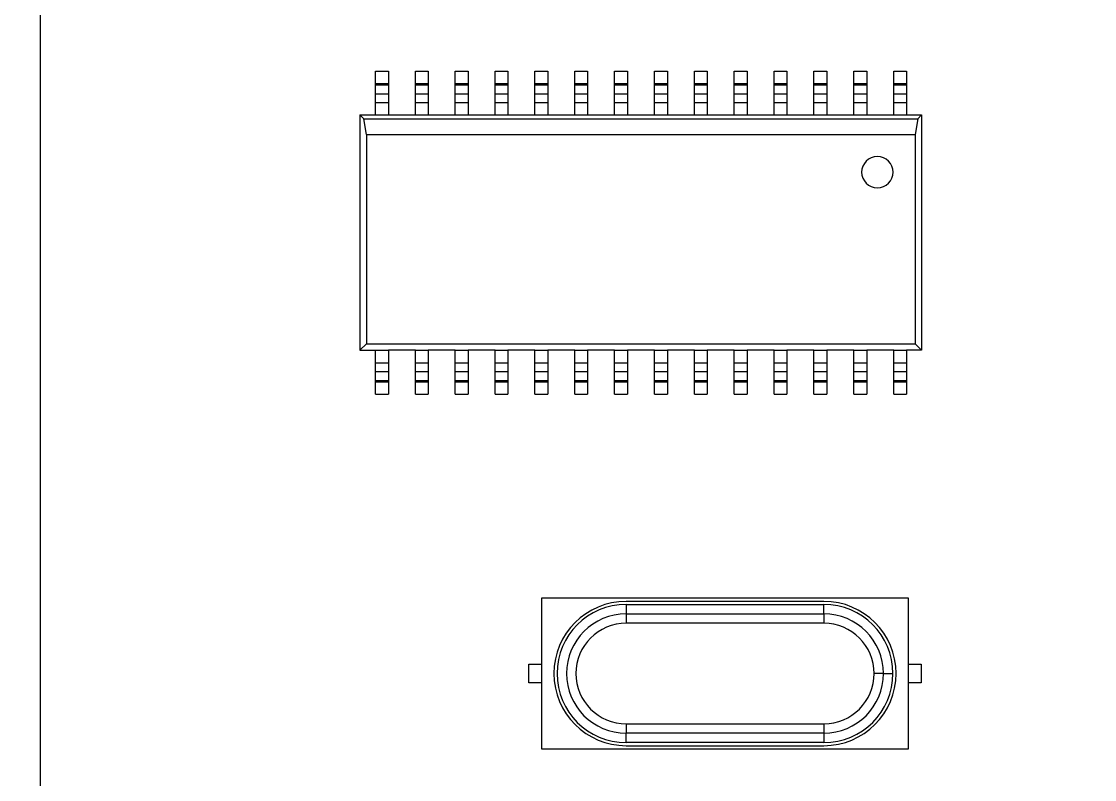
# Model space of a CAD drawing. Header units: millimetres. Extents: x -963 to 6509, y -1367 to 453.
# Drawn here: x 5556.23 to 5590.42, y -294.25 to -270.09 of the extents above; entities that cross this region are included whole.
import ezdxf

# ---------------------------------------------------------------- set-up
doc = ezdxf.new("R2010")
doc.units = ezdxf.units.MM
doc.header["$LTSCALE"] = 0.5
doc.layers.get('0').update_dxf_attribs({"lineweight": 60})

msp = doc.modelspace()

# ---------------------------------------------------------------- hatches: boundary and pattern name
at = {"linetype": 'Continuous', "lineweight": 25}
h = msp.add_hatch(dxfattribs=at)
h.set_pattern_fill('ANSI37', style=0)
edge = h.paths.add_edge_path(flags=0)
edge.add_line((5693.734, -230.456), (5529.734, -230.456))
edge.add_arc((5529.734, -233.456), 3, 90, 180)
edge.add_line((5526.734, -233.456), (5526.734, -347.456))
edge.add_arc((5529.734, -347.456), 3, 180, 270)
edge.add_line((5529.734, -350.456), (5549.734, -350.456))
edge.add_line((5549.734, -350.456), (5549.734, -353.456))
edge.add_line((5549.734, -353.456), (5569.734, -353.456))
edge.add_line((5569.734, -353.456), (5569.734, -350.456))
edge.add_line((5569.734, -350.456), (5653.734, -350.456))
edge.add_line((5653.734, -350.456), (5653.734, -353.456))
edge.add_line((5653.734, -353.456), (5673.734, -353.456))
edge.add_line((5673.734, -353.456), (5673.734, -350.456))
edge.add_line((5673.734, -350.456), (5693.734, -350.456))
edge.add_arc((5693.734, -347.456), 3, 270, 360)
edge.add_line((5696.734, -347.456), (5696.734, -233.456))
edge.add_arc((5693.734, -233.456), 3, 0, 90)
edge = h.paths.add_edge_path(flags=0)
edge.add_arc((5686.734, -340.456), 3.15, 0, 360)
edge = h.paths.add_edge_path(flags=0)
edge.add_arc((5536.734, -340.456), 3.15, 0, 360)
edge = h.paths.add_edge_path(flags=0)
edge.add_arc((5536.734, -240.456), 3.15, 0, 360)
edge = h.paths.add_edge_path(flags=0)
edge.add_arc((5686.734, -240.456), 3.15, 0, 360)
h.paths.add_polyline_path([(5531.734, -245.456), (5541.734, -245.456), (5541.734, -235.456), (5681.734, -235.456), (5681.734, -245.456), (5691.734, -245.456), (5691.734, -335.456), (5681.734, -335.456), (5681.734, -345.456), (5541.734, -345.456), (5541.734, -335.456), (5531.734, -335.456)], flags=0)

# ---------------------------------------------------------------- linework, layer by layer
at = {"color": 7, "linetype": 'Continuous', "lineweight": 25}
for p, q in [((5556.825, -252.558), (5556.825, -317.558)), ((5567.513, -271.668), (5567.923, -271.668)), ((5567.513, -272.068), (5567.513, -271.668)), ((5567.923, -271.668), (5567.923, -272.068)), ((5568.783, -271.668), (5569.193, -271.668)), ((5568.783, -272.068), (5568.783, -271.668)), ((5569.193, -271.668), (5569.193, -272.068)), ((5570.053, -271.668), (5570.463, -271.668)), ((5570.053, -272.068), (5570.053, -271.668)), ((5570.463, -271.668), (5570.463, -272.068)), ((5571.323, -271.668), (5571.733, -271.668)), ((5571.323, -272.068), (5571.323, -271.668)), ((5571.733, -271.668), (5571.733, -272.068)), ((5572.593, -271.668), (5573.003, -271.668)), ((5572.593, -272.068), (5572.593, -271.668)), ((5573.003, -271.668), (5573.003, -272.068)), ((5573.863, -271.668), (5574.273, -271.668)), ((5573.863, -272.068), (5573.863, -271.668)), ((5574.273, -271.668), (5574.273, -272.068)), ((5575.133, -271.668), (5575.543, -271.668)), ((5575.133, -272.068), (5575.133, -271.668)), ((5575.543, -271.668), (5575.543, -272.068)), ((5576.403, -271.668), (5576.813, -271.668)), ((5576.403, -272.068), (5576.403, -271.668)), ((5576.813, -271.668), (5576.813, -272.068)), ((5577.673, -271.668), (5578.083, -271.668)), ((5577.673, -272.068), (5577.673, -271.668)), ((5578.083, -271.668), (5578.083, -272.068)), ((5578.943, -271.668), (5579.353, -271.668)), ((5578.943, -272.068), (5578.943, -271.668)), ((5579.353, -271.668), (5579.353, -272.068)), ((5580.213, -271.668), (5580.623, -271.668)), ((5580.213, -272.068), (5580.213, -271.668)), ((5580.623, -271.668), (5580.623, -272.068)), ((5581.483, -271.668), (5581.893, -271.668)), ((5581.483, -272.068), (5581.483, -271.668)), ((5581.893, -271.668), (5581.893, -272.068)), ((5582.753, -271.668), (5583.163, -271.668)), ((5582.753, -272.068), (5582.753, -271.668)), ((5583.163, -271.668), (5583.163, -272.068)), ((5584.023, -271.668), (5584.433, -271.668)), ((5584.023, -272.068), (5584.023, -271.668)), ((5584.433, -271.668), (5584.433, -272.068)), ((5567.513, -272.068), (5567.923, -272.068)), ((5567.513, -272.109), (5567.513, -272.068)), ((5567.513, -272.109), (5567.923, -272.109)), ((5567.513, -272.391), (5567.513, -272.109)), ((5567.923, -272.068), (5567.923, -272.109)), ((5567.923, -272.109), (5567.923, -272.391)), ((5568.783, -272.068), (5569.193, -272.068)), ((5568.783, -272.109), (5568.783, -272.068)), ((5568.783, -272.109), (5569.193, -272.109)), ((5568.783, -272.391), (5568.783, -272.109)), ((5569.193, -272.068), (5569.193, -272.109)), ((5569.193, -272.109), (5569.193, -272.391)), ((5570.053, -272.068), (5570.463, -272.068)), ((5570.053, -272.109), (5570.053, -272.068)), ((5570.053, -272.109), (5570.463, -272.109)), ((5570.053, -272.391), (5570.053, -272.109)), ((5570.463, -272.068), (5570.463, -272.109)), ((5570.463, -272.109), (5570.463, -272.391)), ((5571.323, -272.068), (5571.733, -272.068)), ((5571.323, -272.109), (5571.323, -272.068)), ((5571.323, -272.109), (5571.733, -272.109)), ((5571.323, -272.391), (5571.323, -272.109)), ((5571.733, -272.068), (5571.733, -272.109)), ((5571.733, -272.109), (5571.733, -272.391)), ((5572.593, -272.068), (5573.003, -272.068)), ((5572.593, -272.109), (5572.593, -272.068)), ((5572.593, -272.109), (5573.003, -272.109)), ((5572.593, -272.391), (5572.593, -272.109)), ((5573.003, -272.068), (5573.003, -272.109)), ((5573.003, -272.109), (5573.003, -272.391)), ((5573.863, -272.068), (5574.273, -272.068)), ((5573.863, -272.109), (5573.863, -272.068)), ((5573.863, -272.109), (5574.273, -272.109)), ((5573.863, -272.391), (5573.863, -272.109)), ((5574.273, -272.068), (5574.273, -272.109)), ((5574.273, -272.109), (5574.273, -272.391)), ((5575.133, -272.068), (5575.543, -272.068)), ((5575.133, -272.109), (5575.133, -272.068)), ((5575.133, -272.109), (5575.543, -272.109)), ((5575.133, -272.391), (5575.133, -272.109)), ((5575.543, -272.068), (5575.543, -272.109)), ((5575.543, -272.109), (5575.543, -272.391)), ((5576.403, -272.068), (5576.813, -272.068)), ((5576.403, -272.109), (5576.403, -272.068)), ((5576.403, -272.109), (5576.813, -272.109)), ((5576.403, -272.391), (5576.403, -272.109)), ((5576.813, -272.068), (5576.813, -272.109)), ((5576.813, -272.109), (5576.813, -272.391)), ((5577.673, -272.068), (5578.083, -272.068)), ((5577.673, -272.109), (5577.673, -272.068)), ((5577.673, -272.109), (5578.083, -272.109)), ((5577.673, -272.391), (5577.673, -272.109)), ((5578.083, -272.068), (5578.083, -272.109)), ((5578.083, -272.109), (5578.083, -272.391)), ((5578.943, -272.068), (5579.353, -272.068)), ((5578.943, -272.109), (5578.943, -272.068)), ((5578.943, -272.109), (5579.353, -272.109)), ((5578.943, -272.391), (5578.943, -272.109)), ((5579.353, -272.068), (5579.353, -272.109)), ((5579.353, -272.109), (5579.353, -272.391)), ((5580.213, -272.068), (5580.623, -272.068)), ((5580.213, -272.109), (5580.213, -272.068)), ((5580.213, -272.109), (5580.623, -272.109)), ((5580.213, -272.391), (5580.213, -272.109)), ((5580.623, -272.068), (5580.623, -272.109)), ((5580.623, -272.109), (5580.623, -272.391)), ((5581.483, -272.068), (5581.893, -272.068)), ((5581.483, -272.109), (5581.483, -272.068)), ((5581.483, -272.109), (5581.893, -272.109)), ((5581.483, -272.391), (5581.483, -272.109)), ((5581.893, -272.068), (5581.893, -272.109)), ((5581.893, -272.109), (5581.893, -272.391)), ((5582.753, -272.068), (5583.163, -272.068)), ((5582.753, -272.109), (5582.753, -272.068)), ((5582.753, -272.109), (5583.163, -272.109)), ((5582.753, -272.391), (5582.753, -272.109)), ((5583.163, -272.068), (5583.163, -272.109)), ((5583.163, -272.109), (5583.163, -272.391)), ((5584.023, -272.068), (5584.433, -272.068)), ((5584.023, -272.109), (5584.023, -272.068)), ((5584.023, -272.109), (5584.433, -272.109)), ((5584.023, -272.391), (5584.023, -272.109)), ((5584.433, -272.068), (5584.433, -272.109)), ((5584.433, -272.109), (5584.433, -272.391)), ((5567.513, -272.391), (5567.923, -272.391)), ((5567.513, -272.668), (5567.513, -272.391)), ((5567.923, -272.391), (5567.923, -272.668)), ((5568.783, -272.391), (5569.193, -272.391)), ((5568.783, -272.668), (5568.783, -272.391)), ((5569.193, -272.391), (5569.193, -272.668)), ((5570.053, -272.391), (5570.463, -272.391)), ((5570.053, -272.668), (5570.053, -272.391)), ((5570.463, -272.391), (5570.463, -272.668)), ((5571.323, -272.391), (5571.733, -272.391)), ((5571.323, -272.668), (5571.323, -272.391)), ((5571.733, -272.391), (5571.733, -272.668)), ((5572.593, -272.391), (5573.003, -272.391)), ((5572.593, -272.668), (5572.593, -272.391)), ((5573.003, -272.391), (5573.003, -272.668)), ((5573.863, -272.391), (5574.273, -272.391)), ((5573.863, -272.668), (5573.863, -272.391)), ((5574.273, -272.391), (5574.273, -272.668)), ((5575.133, -272.391), (5575.543, -272.391)), ((5575.133, -272.668), (5575.133, -272.391)), ((5575.543, -272.391), (5575.543, -272.668)), ((5576.403, -272.391), (5576.813, -272.391)), ((5576.403, -272.668), (5576.403, -272.391)), ((5576.813, -272.391), (5576.813, -272.668)), ((5577.673, -272.391), (5578.083, -272.391)), ((5577.673, -272.668), (5577.673, -272.391)), ((5578.083, -272.391), (5578.083, -272.668)), ((5578.943, -272.391), (5579.353, -272.391)), ((5578.943, -272.668), (5578.943, -272.391)), ((5579.353, -272.391), (5579.353, -272.668)), ((5580.213, -272.391), (5580.623, -272.391)), ((5580.213, -272.668), (5580.213, -272.391)), ((5580.623, -272.391), (5580.623, -272.668)), ((5581.483, -272.391), (5581.893, -272.391)), ((5581.483, -272.668), (5581.483, -272.391)), ((5581.893, -272.391), (5581.893, -272.668)), ((5582.753, -272.391), (5583.163, -272.391)), ((5582.753, -272.668), (5582.753, -272.391)), ((5583.163, -272.391), (5583.163, -272.668)), ((5584.023, -272.391), (5584.433, -272.391)), ((5584.023, -272.668), (5584.023, -272.391)), ((5584.433, -272.391), (5584.433, -272.668)), ((5567.513, -272.668), (5567.923, -272.668)), ((5567.513, -273.068), (5567.513, -272.668)), ((5567.923, -272.668), (5567.923, -273.068)), ((5568.783, -272.668), (5569.193, -272.668)), ((5568.783, -273.068), (5568.783, -272.668)), ((5569.193, -272.668), (5569.193, -273.068)), ((5570.053, -272.668), (5570.463, -272.668)), ((5570.053, -273.068), (5570.053, -272.668)), ((5570.463, -272.668), (5570.463, -273.068)), ((5571.323, -272.668), (5571.733, -272.668)), ((5571.323, -273.068), (5571.323, -272.668)), ((5571.733, -272.668), (5571.733, -273.068)), ((5572.593, -272.668), (5573.003, -272.668)), ((5572.593, -273.068), (5572.593, -272.668)), ((5573.003, -272.668), (5573.003, -273.068)), ((5573.863, -272.668), (5574.273, -272.668)), ((5573.863, -273.068), (5573.863, -272.668)), ((5574.273, -272.668), (5574.273, -273.068)), ((5575.133, -272.668), (5575.543, -272.668)), ((5575.133, -273.068), (5575.133, -272.668)), ((5575.543, -272.668), (5575.543, -273.068)), ((5576.403, -272.668), (5576.813, -272.668)), ((5576.403, -273.068), (5576.403, -272.668)), ((5576.813, -272.668), (5576.813, -273.068)), ((5577.673, -272.668), (5578.083, -272.668)), ((5577.673, -273.068), (5577.673, -272.668)), ((5578.083, -272.668), (5578.083, -273.068)), ((5578.943, -272.668), (5579.353, -272.668)), ((5578.943, -273.068), (5578.943, -272.668)), ((5579.353, -272.668), (5579.353, -273.068)), ((5580.213, -272.668), (5580.623, -272.668)), ((5580.213, -273.068), (5580.213, -272.668)), ((5580.623, -272.668), (5580.623, -273.068)), ((5581.483, -272.668), (5581.893, -272.668)), ((5581.483, -273.068), (5581.483, -272.668)), ((5581.893, -272.668), (5581.893, -273.068)), ((5582.753, -272.668), (5583.163, -272.668)), ((5582.753, -273.068), (5582.753, -272.668)), ((5583.163, -272.668), (5583.163, -273.068)), ((5584.023, -272.668), (5584.433, -272.668)), ((5584.023, -273.068), (5584.023, -272.668)), ((5584.433, -272.668), (5584.433, -273.068)), ((5567.014, -273.068), (5567.014, -280.568)), ((5567.137, -273.191), (5567.014, -273.068)), ((5567.014, -273.068), (5567.513, -273.068)), ((5567.513, -273.068), (5567.923, -273.068)), ((5567.923, -273.068), (5568.783, -273.068)), ((5568.783, -273.068), (5569.193, -273.068)), ((5569.193, -273.068), (5570.053, -273.068)), ((5570.053, -273.068), (5570.463, -273.068)), ((5570.463, -273.068), (5571.323, -273.068)), ((5571.323, -273.068), (5571.733, -273.068)), ((5571.733, -273.068), (5572.593, -273.068)), ((5572.593, -273.068), (5573.003, -273.068)), ((5573.003, -273.068), (5573.863, -273.068)), ((5573.863, -273.068), (5574.273, -273.068)), ((5574.273, -273.068), (5575.133, -273.068)), ((5575.133, -273.068), (5575.543, -273.068)), ((5575.543, -273.068), (5576.403, -273.068)), ((5576.403, -273.068), (5576.813, -273.068)), ((5576.813, -273.068), (5577.673, -273.068)), ((5577.673, -273.068), (5578.083, -273.068)), ((5578.083, -273.068), (5578.943, -273.068)), ((5578.943, -273.068), (5579.353, -273.068)), ((5579.353, -273.068), (5580.213, -273.068)), ((5580.213, -273.068), (5580.623, -273.068)), ((5580.623, -273.068), (5581.483, -273.068)), ((5581.483, -273.068), (5581.893, -273.068)), ((5581.893, -273.068), (5582.753, -273.068)), ((5582.753, -273.068), (5583.163, -273.068)), ((5583.163, -273.068), (5584.023, -273.068)), ((5584.023, -273.068), (5584.433, -273.068)), ((5584.433, -273.068), (5584.914, -273.068)), ((5584.914, -273.068), (5584.791, -273.191)), ((5584.914, -273.068), (5584.914, -280.568)), ((5567.225, -273.691), (5567.137, -273.191)), ((5567.137, -273.191), (5584.791, -273.191)), ((5584.791, -273.191), (5584.703, -273.691)), ((5567.225, -273.691), (5567.225, -280.357)), ((5567.225, -273.691), (5584.703, -273.691)), ((5584.703, -273.691), (5584.703, -280.357)), ((5567.014, -280.568), (5567.225, -280.357)), ((5567.014, -280.568), (5567.513, -280.568)), ((5567.225, -280.357), (5584.703, -280.357)), ((5567.513, -280.568), (5567.923, -280.568)), ((5567.513, -280.968), (5567.513, -280.568)), ((5568.783, -280.568), (5567.923, -280.568)), ((5567.923, -280.568), (5567.923, -280.968)), ((5568.783, -280.568), (5569.193, -280.568)), ((5568.783, -280.968), (5568.783, -280.568)), ((5570.053, -280.568), (5569.193, -280.568)), ((5569.193, -280.568), (5569.193, -280.968)), ((5570.053, -280.568), (5570.463, -280.568)), ((5570.053, -280.968), (5570.053, -280.568)), ((5571.323, -280.568), (5570.463, -280.568)), ((5570.463, -280.568), (5570.463, -280.968)), ((5571.323, -280.568), (5571.733, -280.568)), ((5571.323, -280.968), (5571.323, -280.568)), ((5572.593, -280.568), (5571.733, -280.568)), ((5571.733, -280.568), (5571.733, -280.968)), ((5572.593, -280.568), (5573.003, -280.568)), ((5572.593, -280.968), (5572.593, -280.568)), ((5573.863, -280.568), (5573.003, -280.568)), ((5573.003, -280.568), (5573.003, -280.968)), ((5573.863, -280.568), (5574.273, -280.568)), ((5573.863, -280.968), (5573.863, -280.568)), ((5575.133, -280.568), (5574.273, -280.568)), ((5574.273, -280.568), (5574.273, -280.968)), ((5575.133, -280.568), (5575.543, -280.568)), ((5575.133, -280.968), (5575.133, -280.568)), ((5576.403, -280.568), (5575.543, -280.568)), ((5575.543, -280.568), (5575.543, -280.968)), ((5576.403, -280.568), (5576.813, -280.568)), ((5576.403, -280.968), (5576.403, -280.568)), ((5577.673, -280.568), (5576.813, -280.568)), ((5576.813, -280.568), (5576.813, -280.968)), ((5577.673, -280.568), (5578.083, -280.568)), ((5577.673, -280.968), (5577.673, -280.568)), ((5578.943, -280.568), (5578.083, -280.568)), ((5578.083, -280.568), (5578.083, -280.968)), ((5578.943, -280.568), (5579.353, -280.568)), ((5578.943, -280.968), (5578.943, -280.568)), ((5580.213, -280.568), (5579.353, -280.568)), ((5579.353, -280.568), (5579.353, -280.968)), ((5580.213, -280.568), (5580.623, -280.568)), ((5580.213, -280.968), (5580.213, -280.568)), ((5581.483, -280.568), (5580.623, -280.568)), ((5580.623, -280.568), (5580.623, -280.968)), ((5581.483, -280.568), (5581.893, -280.568)), ((5581.483, -280.968), (5581.483, -280.568)), ((5582.753, -280.568), (5581.893, -280.568)), ((5581.893, -280.568), (5581.893, -280.968)), ((5582.753, -280.568), (5583.163, -280.568)), ((5582.753, -280.968), (5582.753, -280.568)), ((5584.023, -280.568), (5583.163, -280.568)), ((5583.163, -280.568), (5583.163, -280.968)), ((5584.023, -280.568), (5584.433, -280.568)), ((5584.023, -280.968), (5584.023, -280.568)), ((5584.914, -280.568), (5584.433, -280.568)), ((5584.433, -280.568), (5584.433, -280.968)), ((5584.703, -280.357), (5584.914, -280.568)), ((5567.513, -280.968), (5567.923, -280.968)), ((5567.513, -281.246), (5567.513, -280.968)), ((5567.923, -280.968), (5567.923, -281.246)), ((5568.783, -280.968), (5569.193, -280.968)), ((5568.783, -281.246), (5568.783, -280.968)), ((5569.193, -280.968), (5569.193, -281.246)), ((5570.053, -280.968), (5570.463, -280.968)), ((5570.053, -281.246), (5570.053, -280.968)), ((5570.463, -280.968), (5570.463, -281.246)), ((5571.323, -280.968), (5571.733, -280.968)), ((5571.323, -281.246), (5571.323, -280.968)), ((5571.733, -280.968), (5571.733, -281.246)), ((5572.593, -280.968), (5573.003, -280.968)), ((5572.593, -281.246), (5572.593, -280.968)), ((5573.003, -280.968), (5573.003, -281.246)), ((5573.863, -280.968), (5574.273, -280.968)), ((5573.863, -281.246), (5573.863, -280.968)), ((5574.273, -280.968), (5574.273, -281.246)), ((5575.133, -280.968), (5575.543, -280.968)), ((5575.133, -281.246), (5575.133, -280.968)), ((5575.543, -280.968), (5575.543, -281.246)), ((5576.403, -280.968), (5576.813, -280.968)), ((5576.403, -281.246), (5576.403, -280.968)), ((5576.813, -280.968), (5576.813, -281.246)), ((5577.673, -280.968), (5578.083, -280.968)), ((5577.673, -281.246), (5577.673, -280.968)), ((5578.083, -280.968), (5578.083, -281.246)), ((5578.943, -280.968), (5579.353, -280.968)), ((5578.943, -281.246), (5578.943, -280.968)), ((5579.353, -280.968), (5579.353, -281.246)), ((5580.213, -280.968), (5580.623, -280.968)), ((5580.213, -281.246), (5580.213, -280.968)), ((5580.623, -280.968), (5580.623, -281.246)), ((5581.483, -280.968), (5581.893, -280.968)), ((5581.483, -281.246), (5581.483, -280.968)), ((5581.893, -280.968), (5581.893, -281.246)), ((5582.753, -280.968), (5583.163, -280.968)), ((5582.753, -281.246), (5582.753, -280.968)), ((5583.163, -280.968), (5583.163, -281.246)), ((5584.023, -280.968), (5584.433, -280.968)), ((5584.023, -281.246), (5584.023, -280.968)), ((5584.433, -280.968), (5584.433, -281.246)), ((5567.513, -281.246), (5567.923, -281.246)), ((5567.513, -281.528), (5567.513, -281.246)), ((5567.923, -281.246), (5567.923, -281.528)), ((5568.783, -281.246), (5569.193, -281.246)), ((5568.783, -281.528), (5568.783, -281.246)), ((5569.193, -281.246), (5569.193, -281.528)), ((5570.053, -281.246), (5570.463, -281.246)), ((5570.053, -281.528), (5570.053, -281.246)), ((5570.463, -281.246), (5570.463, -281.528)), ((5571.323, -281.246), (5571.733, -281.246)), ((5571.323, -281.528), (5571.323, -281.246)), ((5571.733, -281.246), (5571.733, -281.528)), ((5572.593, -281.246), (5573.003, -281.246)), ((5572.593, -281.528), (5572.593, -281.246)), ((5573.003, -281.246), (5573.003, -281.528)), ((5573.863, -281.246), (5574.273, -281.246)), ((5573.863, -281.528), (5573.863, -281.246)), ((5574.273, -281.246), (5574.273, -281.528)), ((5575.133, -281.246), (5575.543, -281.246)), ((5575.133, -281.528), (5575.133, -281.246)), ((5575.543, -281.246), (5575.543, -281.528)), ((5576.403, -281.246), (5576.813, -281.246)), ((5576.403, -281.528), (5576.403, -281.246)), ((5576.813, -281.246), (5576.813, -281.528)), ((5577.673, -281.246), (5578.083, -281.246)), ((5577.673, -281.528), (5577.673, -281.246)), ((5578.083, -281.246), (5578.083, -281.528)), ((5578.943, -281.246), (5579.353, -281.246)), ((5578.943, -281.528), (5578.943, -281.246)), ((5579.353, -281.246), (5579.353, -281.528)), ((5580.213, -281.246), (5580.623, -281.246)), ((5580.213, -281.528), (5580.213, -281.246)), ((5580.623, -281.246), (5580.623, -281.528)), ((5581.483, -281.246), (5581.893, -281.246)), ((5581.483, -281.528), (5581.483, -281.246)), ((5581.893, -281.246), (5581.893, -281.528)), ((5582.753, -281.246), (5583.163, -281.246)), ((5582.753, -281.528), (5582.753, -281.246)), ((5583.163, -281.246), (5583.163, -281.528)), ((5584.023, -281.246), (5584.433, -281.246)), ((5584.023, -281.528), (5584.023, -281.246)), ((5584.433, -281.246), (5584.433, -281.528)), ((5567.513, -281.528), (5567.923, -281.528)), ((5567.513, -281.568), (5567.513, -281.528)), ((5567.513, -281.568), (5567.923, -281.568)), ((5567.513, -281.968), (5567.513, -281.568)), ((5567.923, -281.528), (5567.923, -281.568)), ((5567.923, -281.568), (5567.923, -281.968)), ((5568.783, -281.528), (5569.193, -281.528)), ((5568.783, -281.568), (5568.783, -281.528)), ((5568.783, -281.568), (5569.193, -281.568)), ((5568.783, -281.968), (5568.783, -281.568)), ((5569.193, -281.528), (5569.193, -281.568)), ((5569.193, -281.568), (5569.193, -281.968)), ((5570.053, -281.528), (5570.463, -281.528)), ((5570.053, -281.568), (5570.053, -281.528)), ((5570.053, -281.568), (5570.463, -281.568)), ((5570.053, -281.968), (5570.053, -281.568)), ((5570.463, -281.528), (5570.463, -281.568)), ((5570.463, -281.568), (5570.463, -281.968)), ((5571.323, -281.528), (5571.733, -281.528)), ((5571.323, -281.568), (5571.323, -281.528)), ((5571.323, -281.568), (5571.733, -281.568)), ((5571.323, -281.968), (5571.323, -281.568)), ((5571.733, -281.528), (5571.733, -281.568)), ((5571.733, -281.568), (5571.733, -281.968)), ((5572.593, -281.528), (5573.003, -281.528)), ((5572.593, -281.568), (5572.593, -281.528)), ((5572.593, -281.568), (5573.003, -281.568)), ((5572.593, -281.968), (5572.593, -281.568)), ((5573.003, -281.528), (5573.003, -281.568)), ((5573.003, -281.568), (5573.003, -281.968)), ((5573.863, -281.528), (5574.273, -281.528)), ((5573.863, -281.568), (5573.863, -281.528)), ((5573.863, -281.568), (5574.273, -281.568)), ((5573.863, -281.968), (5573.863, -281.568)), ((5574.273, -281.528), (5574.273, -281.568)), ((5574.273, -281.568), (5574.273, -281.968)), ((5575.133, -281.528), (5575.543, -281.528)), ((5575.133, -281.568), (5575.133, -281.528)), ((5575.133, -281.568), (5575.543, -281.568)), ((5575.133, -281.968), (5575.133, -281.568)), ((5575.543, -281.528), (5575.543, -281.568)), ((5575.543, -281.568), (5575.543, -281.968)), ((5576.403, -281.528), (5576.813, -281.528)), ((5576.403, -281.568), (5576.403, -281.528)), ((5576.403, -281.568), (5576.813, -281.568)), ((5576.403, -281.968), (5576.403, -281.568)), ((5576.813, -281.528), (5576.813, -281.568)), ((5576.813, -281.568), (5576.813, -281.968)), ((5577.673, -281.528), (5578.083, -281.528)), ((5577.673, -281.568), (5577.673, -281.528)), ((5577.673, -281.568), (5578.083, -281.568)), ((5577.673, -281.968), (5577.673, -281.568)), ((5578.083, -281.528), (5578.083, -281.568)), ((5578.083, -281.568), (5578.083, -281.968)), ((5578.943, -281.528), (5579.353, -281.528)), ((5578.943, -281.568), (5578.943, -281.528)), ((5578.943, -281.568), (5579.353, -281.568)), ((5578.943, -281.968), (5578.943, -281.568)), ((5579.353, -281.528), (5579.353, -281.568)), ((5579.353, -281.568), (5579.353, -281.968)), ((5580.213, -281.528), (5580.623, -281.528)), ((5580.213, -281.568), (5580.213, -281.528)), ((5580.213, -281.568), (5580.623, -281.568)), ((5580.213, -281.968), (5580.213, -281.568)), ((5580.623, -281.528), (5580.623, -281.568)), ((5580.623, -281.568), (5580.623, -281.968)), ((5581.483, -281.528), (5581.893, -281.528)), ((5581.483, -281.568), (5581.483, -281.528)), ((5581.483, -281.568), (5581.893, -281.568)), ((5581.483, -281.968), (5581.483, -281.568)), ((5581.893, -281.528), (5581.893, -281.568)), ((5581.893, -281.568), (5581.893, -281.968)), ((5582.753, -281.528), (5583.163, -281.528)), ((5582.753, -281.568), (5582.753, -281.528)), ((5582.753, -281.568), (5583.163, -281.568)), ((5582.753, -281.968), (5582.753, -281.568)), ((5583.163, -281.528), (5583.163, -281.568)), ((5583.163, -281.568), (5583.163, -281.968)), ((5584.023, -281.528), (5584.433, -281.528)), ((5584.023, -281.568), (5584.023, -281.528)), ((5584.023, -281.568), (5584.433, -281.568)), ((5584.023, -281.968), (5584.023, -281.568)), ((5584.433, -281.528), (5584.433, -281.568)), ((5584.433, -281.568), (5584.433, -281.968)), ((5567.513, -281.968), (5567.923, -281.968)), ((5568.783, -281.968), (5569.193, -281.968)), ((5570.053, -281.968), (5570.463, -281.968)), ((5571.323, -281.968), (5571.733, -281.968)), ((5572.593, -281.968), (5573.003, -281.968)), ((5573.863, -281.968), (5574.273, -281.968)), ((5575.133, -281.968), (5575.543, -281.968)), ((5576.403, -281.968), (5576.813, -281.968)), ((5577.673, -281.968), (5578.083, -281.968)), ((5578.943, -281.968), (5579.353, -281.968)), ((5580.213, -281.968), (5580.623, -281.968)), ((5581.483, -281.968), (5581.893, -281.968)), ((5582.753, -281.968), (5583.163, -281.968)), ((5584.023, -281.968), (5584.433, -281.968)), ((5572.799, -288.467), (5572.799, -293.267)), ((5584.499, -288.467), (5572.799, -288.467)), ((5584.499, -293.267), (5584.499, -288.467)), ((5581.799, -288.567), (5575.499, -288.567)), ((5575.499, -288.667), (5575.499, -288.967)), ((5575.499, -288.667), (5581.799, -288.667)), ((5581.799, -288.967), (5581.799, -288.667)), ((5575.499, -288.967), (5581.799, -288.967)), ((5575.499, -288.967), (5575.499, -289.267)), ((5581.799, -288.967), (5581.799, -289.267)), ((5581.799, -289.267), (5575.499, -289.267)), ((5572.399, -291.167), (5572.399, -290.567)), ((5572.399, -290.567), (5572.799, -290.567)), ((5584.499, -290.567), (5584.899, -290.567)), ((5584.899, -290.567), (5584.899, -291.167)), ((5583.699, -290.867), (5583.399, -290.867)), ((5583.699, -290.867), (5583.999, -290.867)), ((5572.799, -291.167), (5572.399, -291.167)), ((5584.899, -291.167), (5584.499, -291.167)), ((5575.499, -292.467), (5581.799, -292.467)), ((5575.499, -292.467), (5575.499, -292.767)), ((5581.799, -292.467), (5581.799, -292.767)), ((5581.799, -292.767), (5575.499, -292.767)), ((5575.499, -293.067), (5575.499, -292.767)), ((5581.799, -292.767), (5581.799, -293.067)), ((5572.799, -293.267), (5584.499, -293.267)), ((5581.799, -293.067), (5575.499, -293.067)), ((5575.499, -293.167), (5581.799, -293.167))]:
    msp.add_line(p, q, dxfattribs=at)
for centre, radius, start, end in [((5583.503, -274.891), 0.5, 90, 270), ((5583.503, -274.891), 0.5, 90, 180), ((5583.503, -274.891), 0.5, 270, 90), ((5583.503, -274.891), 0.5, 0, 90), ((5575.499, -290.867), 2.3, 90, 180), ((5575.499, -290.867), 2.2, 90, 270), ((5581.799, -290.867), 2.3, 270, 90), ((5581.799, -290.867), 2.2, 0, 90), ((5575.499, -290.867), 1.9, 90, 180), ((5581.799, -290.867), 1.9, 0, 90), ((5575.499, -290.867), 1.6, 90, 270), ((5581.799, -290.867), 1.6, 0, 90), ((5575.499, -290.867), 2.3, 180, 270), ((5575.499, -290.867), 1.9, 180, 270), ((5581.799, -290.867), 1.6, 270, 0), ((5581.799, -290.867), 1.9, 270, 0), ((5581.799, -290.867), 2.2, 270, 0)]:
    msp.add_arc(centre, radius, start, end, dxfattribs=at)

doc.saveas('drawing.dxf')
